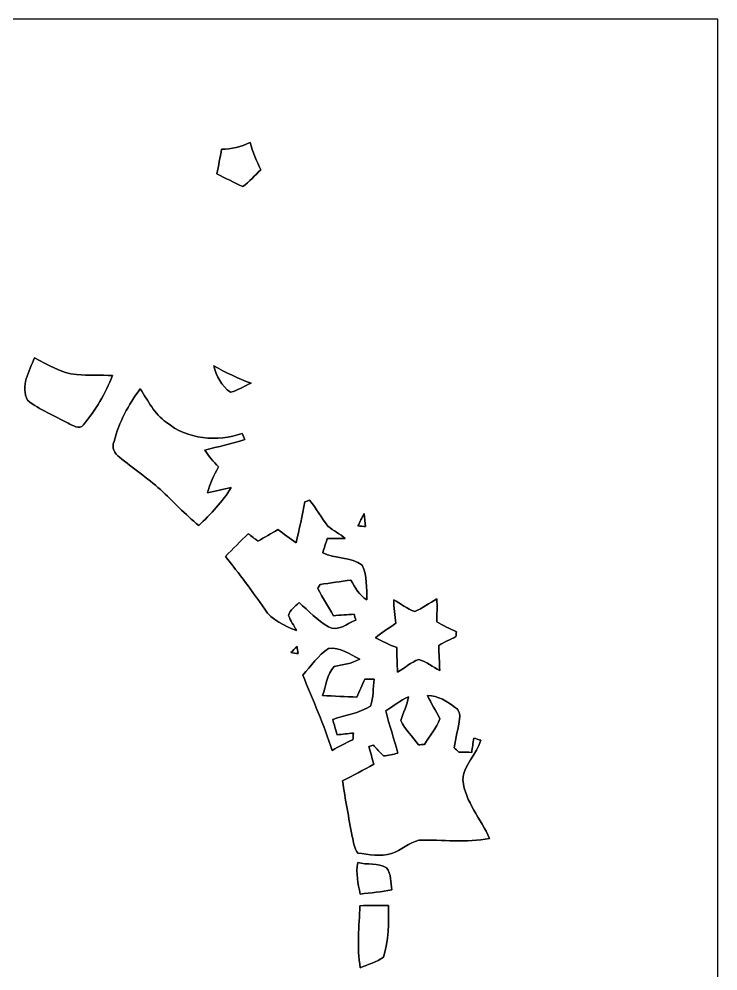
# Model space of a CAD drawing. Header units: centimetres. Extents: x -16.8 to 16.8, y -16.7 to 16.7.
# Drawn here: x 4.33 to 16.77, y -0.27 to 16.67 of the extents above; entities that cross this region are included whole.
import ezdxf

# ---------------------------------------------------------------- set-up
doc = ezdxf.new("R2010")
doc.units = ezdxf.units.CM
doc.header["$MEASUREMENT"] = 0
doc.layers.add('Layer 1', color=7, linetype='Continuous')

msp = doc.modelspace()

# ---------------------------------------------------------------- linework, layer by layer
at = {"layer": 'Layer 1', "color": 7}
for points, knots in [([(-16.77458, 16.66875), (-16.77458, 16.66875), (16.77458, 16.66875), (16.77458, 16.66875), (16.77458, 16.66875), (16.77458, 16.66875), (16.77458, -16.66875), (16.77458, -16.66875), (16.77458, -16.66875), (16.77458, -16.66875), (-16.77458, -16.66875), (-16.77458, -16.66875), (-16.77458, -16.66875), (-16.77458, -16.66875), (-16.77458, 16.66875), (-16.77458, 16.66875), (-16.77458, 16.66875), (-16.77458, 16.66875), (-16.77458, 16.66875), (-16.77458, 16.66875)], [0, 0, 0, 0, 0.16666667, 0.16666667, 0.16666667, 0.16666667, 0.33333333, 0.33333333, 0.33333333, 0.33333333, 0.5, 0.5, 0.5, 0.5, 0.66666667, 0.66666667, 0.66666667, 0.66666667, 1, 1, 1, 1]), ([(7.93856, 14.35241), (8.11565, 14.34782), (8.2871, 14.39404), (8.44515, 14.47271), (8.44515, 14.47271), (8.49383, 14.30443), (8.56121, 14.14321), (8.63847, 13.98623), (8.63847, 13.98623), (8.53052, 13.88674), (8.43351, 13.77315), (8.31568, 13.68637), (8.31568, 13.68637), (8.15975, 13.75904), (8.007, 13.8363), (7.85389, 13.9132), (7.85389, 13.9132), (7.88635, 14.0589), (7.91104, 14.20601), (7.93856, 14.35241)], [0, 0, 0, 0, 0.16666667, 0.16666667, 0.16666667, 0.16666667, 0.33333333, 0.33333333, 0.33333333, 0.33333333, 0.5, 0.5, 0.5, 0.5, 0.66666667, 0.66666667, 0.66666667, 0.66666667, 1, 1, 1, 1]), ([(4.60692, 10.63978), (4.84893, 10.5223), (5.08282, 10.36249), (5.35869, 10.34062), (5.35869, 10.34062), (5.57107, 10.32334), (5.78556, 10.33216), (5.99934, 10.32581), (5.99934, 10.32581), (5.87093, 10.00795), (5.69524, 9.70844), (5.47793, 9.44386), (5.47793, 9.44386), (5.40491, 9.35743), (5.28249, 9.43927), (5.20488, 9.47349), (5.20488, 9.47349), (4.96499, 9.60826), (4.70147, 9.71056), (4.48663, 9.88377), (4.48663, 9.88377), (4.35187, 10.1279), (4.5152, 10.40694), (4.60692, 10.63978)], [0, 0, 0, 0, 0.14285714, 0.14285714, 0.14285714, 0.14285714, 0.28571429, 0.28571429, 0.28571429, 0.28571429, 0.42857143, 0.42857143, 0.42857143, 0.42857143, 0.57142857, 0.57142857, 0.57142857, 0.57142857, 0.71428571, 0.71428571, 0.71428571, 0.71428571, 1, 1, 1, 1]), ([(7.79851, 10.49867), (8.01088, 10.37414), (8.23383, 10.27112), (8.46561, 10.18893), (8.46561, 10.18893), (8.34284, 10.13636), (8.22995, 10.06087), (8.10013, 10.02841), (8.10013, 10.02841), (7.9308, 10.13284), (7.85001, 10.31593), (7.79851, 10.49867)], [0, 0, 0, 0, 0.25, 0.25, 0.25, 0.25, 0.5, 0.5, 0.5, 0.5, 1, 1, 1, 1]), ([(6.02509, 9.15141), (6.11364, 9.49078), (6.27874, 9.80722), (6.49217, 10.08521), (6.49217, 10.08521), (6.63152, 9.87742), (6.74017, 9.63612), (6.95431, 9.49219), (6.95431, 9.49219), (7.33002, 9.1881), (7.85954, 9.1373), (8.30756, 9.29322), (8.30756, 9.29322), (8.32238, 9.25724), (8.3372, 9.22126), (8.35237, 9.18527), (8.35237, 9.18527), (8.12059, 9.10343), (7.87894, 9.05757), (7.64152, 8.99654), (7.64152, 8.99654), (7.70819, 8.88682), (7.79462, 8.79193), (7.88176, 8.69809), (7.88176, 8.69809), (7.80309, 8.54992), (7.73148, 8.39717), (7.68914, 8.23419), (7.68914, 8.23419), (7.82955, 8.26664), (7.96819, 8.30756), (8.11107, 8.33014), (8.11107, 8.33014), (7.95655, 8.07332), (7.74594, 7.85883), (7.53075, 7.65351), (7.53075, 7.65351), (7.29121, 7.85424), (7.07778, 8.08355), (6.84918, 8.29522), (6.84918, 8.29522), (6.61811, 8.503), (6.35988, 8.67692), (6.11858, 8.87201), (6.11858, 8.87201), (6.03814, 8.93586), (5.975, 9.04134), (6.02509, 9.15141)], [0, 0, 0, 0, 0.07692308, 0.07692308, 0.07692308, 0.07692308, 0.15384615, 0.15384615, 0.15384615, 0.15384615, 0.23076923, 0.23076923, 0.23076923, 0.23076923, 0.30769231, 0.30769231, 0.30769231, 0.30769231, 0.38461538, 0.38461538, 0.38461538, 0.38461538, 0.46153846, 0.46153846, 0.46153846, 0.46153846, 0.53846154, 0.53846154, 0.53846154, 0.53846154, 0.61538462, 0.61538462, 0.61538462, 0.61538462, 0.69230769, 0.69230769, 0.69230769, 0.69230769, 0.76923077, 0.76923077, 0.76923077, 0.76923077, 0.84615385, 0.84615385, 0.84615385, 0.84615385, 1, 1, 1, 1]), ([(9.42199, 8.07649), (9.44316, 8.0832), (9.48514, 8.09696), (9.5063, 8.10366), (9.5063, 8.10366), (9.62166, 7.95549), (9.71867, 7.79321), (9.83192, 7.64328), (9.83192, 7.64328), (9.92681, 7.56038), (10.04605, 7.50817), (10.13989, 7.42209), (10.13989, 7.42209), (10.03265, 7.4228), (9.92611, 7.42386), (9.82027, 7.42456), (9.82027, 7.42456), (9.79205, 7.33884), (9.76489, 7.25276), (9.73914, 7.16597), (9.73914, 7.16597), (9.96562, 7.07072), (10.23761, 7.09154), (10.44328, 6.95184), (10.44328, 6.95184), (10.52971, 6.75887), (10.51877, 6.53732), (10.52654, 6.32954), (10.52654, 6.32954), (10.39213, 6.41279), (10.31311, 6.55038), (10.23973, 6.68443), (10.23973, 6.68443), (10.05734, 6.65798), (9.87496, 6.63081), (9.69257, 6.60647), (9.69257, 6.60647), (9.68234, 6.58777), (9.66152, 6.55073), (9.65094, 6.53203), (9.65094, 6.53203), (9.7409, 6.36976), (9.83474, 6.2103), (9.92893, 6.04979), (9.92893, 6.04979), (10.0524, 6.05896), (10.17482, 6.06848), (10.2997, 6.07624), (10.2997, 6.07624), (10.3064, 6.05014), (10.31946, 5.99793), (10.32616, 5.97182), (10.32616, 5.97182), (10.17376, 5.91361), (10.00725, 5.7531), (9.83897, 5.85258), (9.83897, 5.85258), (9.64424, 5.96935), (9.48443, 6.13304), (9.31686, 6.28332), (9.31686, 6.28332), (9.24772, 6.21418), (9.15564, 6.1528), (9.1313, 6.05331), (9.1313, 6.05331), (9.16658, 5.95842), (9.2262, 5.87516), (9.26994, 5.78414), (9.26994, 5.78414), (9.06145, 5.87163), (8.83144, 5.96547), (8.7055, 6.16479), (8.7055, 6.16479), (8.4896, 6.49041), (8.24759, 6.79732), (8.007, 7.10459), (8.007, 7.10459), (8.14105, 7.24041), (8.27617, 7.37552), (8.41269, 7.50958), (8.41269, 7.50958), (8.47019, 7.46513), (8.5277, 7.41997), (8.58626, 7.37588), (8.58626, 7.37588), (8.70409, 7.44502), (8.82121, 7.51487), (8.94045, 7.58261), (8.94045, 7.58261), (9.04769, 7.50323), (9.15458, 7.42209), (9.26394, 7.34483), (9.26394, 7.34483), (9.32568, 7.58649), (9.37189, 7.83202), (9.42199, 8.07649)], [0, 0, 0, 0, 0.04, 0.04, 0.04, 0.04, 0.08, 0.08, 0.08, 0.08, 0.12, 0.12, 0.12, 0.12, 0.16, 0.16, 0.16, 0.16, 0.2, 0.2, 0.2, 0.2, 0.24, 0.24, 0.24, 0.24, 0.28, 0.28, 0.28, 0.28, 0.32, 0.32, 0.32, 0.32, 0.36, 0.36, 0.36, 0.36, 0.4, 0.4, 0.4, 0.4, 0.44, 0.44, 0.44, 0.44, 0.48, 0.48, 0.48, 0.48, 0.52, 0.52, 0.52, 0.52, 0.56, 0.56, 0.56, 0.56, 0.6, 0.6, 0.6, 0.6, 0.64, 0.64, 0.64, 0.64, 0.68, 0.68, 0.68, 0.68, 0.72, 0.72, 0.72, 0.72, 0.76, 0.76, 0.76, 0.76, 0.8, 0.8, 0.8, 0.8, 0.84, 0.84, 0.84, 0.84, 0.88, 0.88, 0.88, 0.88, 0.92, 0.92, 0.92, 0.92, 1, 1, 1, 1]), ([(10.36567, 7.64752), (10.40095, 7.7216), (10.43799, 7.79462), (10.4775, 7.86659), (10.4775, 7.86659), (10.48561, 7.78969), (10.49408, 7.71243), (10.50219, 7.63517), (10.50219, 7.63517), (10.46797, 7.63834), (10.39989, 7.64434), (10.36567, 7.64752)], [0, 0, 0, 0, 0.25, 0.25, 0.25, 0.25, 0.5, 0.5, 0.5, 0.5, 1, 1, 1, 1]), ([(11.00208, 6.33448), (11.12661, 6.26533), (11.24126, 6.17361), (11.37673, 6.12422), (11.37673, 6.12422), (11.51678, 6.18102), (11.63708, 6.27874), (11.77078, 6.35), (11.77078, 6.35), (11.77819, 6.21277), (11.77184, 6.07624), (11.76972, 5.93866), (11.76972, 5.93866), (11.88297, 5.87551), (12.00044, 5.81978), (12.11792, 5.76333), (12.11792, 5.76333), (12.1158, 5.74146), (12.11157, 5.69842), (12.1098, 5.6769), (12.1098, 5.6769), (12.00609, 5.62786), (11.90378, 5.57601), (11.80324, 5.52132), (11.80324, 5.52132), (11.80959, 5.37139), (11.81594, 5.22182), (11.82123, 5.07189), (11.82123, 5.07189), (11.69635, 5.13786), (11.58487, 5.23381), (11.44834, 5.27121), (11.44834, 5.27121), (11.31076, 5.21864), (11.19752, 5.11951), (11.07122, 5.04613), (11.07122, 5.04613), (11.06523, 5.19148), (11.06029, 5.33682), (11.0557, 5.48181), (11.0557, 5.48181), (10.92764, 5.53473), (10.80135, 5.59118), (10.67858, 5.65468), (10.67858, 5.65468), (10.79147, 5.75239), (10.91777, 5.83142), (11.04194, 5.91432), (11.04194, 5.91432), (11.0236, 6.05402), (11.00561, 6.19337), (11.00208, 6.33448)], [0, 0, 0, 0, 0.07142857, 0.07142857, 0.07142857, 0.07142857, 0.14285714, 0.14285714, 0.14285714, 0.14285714, 0.21428571, 0.21428571, 0.21428571, 0.21428571, 0.28571429, 0.28571429, 0.28571429, 0.28571429, 0.35714286, 0.35714286, 0.35714286, 0.35714286, 0.42857143, 0.42857143, 0.42857143, 0.42857143, 0.5, 0.5, 0.5, 0.5, 0.57142857, 0.57142857, 0.57142857, 0.57142857, 0.64285714, 0.64285714, 0.64285714, 0.64285714, 0.71428571, 0.71428571, 0.71428571, 0.71428571, 0.78571429, 0.78571429, 0.78571429, 0.78571429, 0.85714286, 0.85714286, 0.85714286, 0.85714286, 1, 1, 1, 1]), ([(9.17222, 5.39327), (9.20856, 5.43031), (9.24489, 5.467), (9.28229, 5.50333), (9.28229, 5.50333), (9.28652, 5.47123), (9.29534, 5.40773), (9.29993, 5.37563), (9.29993, 5.37563), (9.26782, 5.38021), (9.20432, 5.38903), (9.17222, 5.39327)], [0, 0, 0, 0, 0.25, 0.25, 0.25, 0.25, 0.5, 0.5, 0.5, 0.5, 1, 1, 1, 1]), ([(9.84321, 5.46735), (10.04887, 5.48958), (10.22138, 5.36257), (10.39671, 5.27897), (10.39671, 5.27897), (10.25984, 5.19148), (10.09579, 5.17737), (9.94092, 5.14667), (9.94092, 5.14667), (9.81745, 5.00415), (9.79452, 4.80201), (9.73702, 4.6288), (9.73702, 4.6288), (9.94057, 4.61857), (10.14412, 4.60975), (10.34874, 4.60058), (10.34874, 4.60058), (10.39389, 4.70817), (10.43834, 4.81647), (10.48879, 4.92196), (10.48879, 4.92196), (10.54312, 4.9216), (10.59815, 4.9216), (10.65318, 4.9209), (10.65318, 4.9209), (10.62849, 4.76215), (10.64966, 4.5914), (10.58933, 4.439), (10.58933, 4.439), (10.38931, 4.31236), (10.13813, 4.28308), (9.91835, 4.20264), (9.91835, 4.20264), (9.94304, 4.11092), (9.96915, 4.0199), (9.99525, 3.92853), (9.99525, 3.92853), (10.0838, 3.94264), (10.19104, 3.94864), (10.28453, 3.96169), (10.28453, 3.96169), (10.28136, 3.92218), (10.27853, 3.88267), (10.27606, 3.84281), (10.27606, 3.84281), (10.15083, 3.78178), (10.02806, 3.71969), (9.90671, 3.65301), (9.90671, 3.65301), (9.75854, 4.10986), (9.56663, 4.55013), (9.38354, 4.99357), (9.38354, 4.99357), (9.53382, 5.15197), (9.65623, 5.34776), (9.84321, 5.46735)], [0, 0, 0, 0, 0.06666667, 0.06666667, 0.06666667, 0.06666667, 0.13333333, 0.13333333, 0.13333333, 0.13333333, 0.2, 0.2, 0.2, 0.2, 0.26666667, 0.26666667, 0.26666667, 0.26666667, 0.33333333, 0.33333333, 0.33333333, 0.33333333, 0.4, 0.4, 0.4, 0.4, 0.46666667, 0.46666667, 0.46666667, 0.46666667, 0.53333333, 0.53333333, 0.53333333, 0.53333333, 0.6, 0.6, 0.6, 0.6, 0.66666667, 0.66666667, 0.66666667, 0.66666667, 0.73333333, 0.73333333, 0.73333333, 0.73333333, 0.8, 0.8, 0.8, 0.8, 0.86666667, 0.86666667, 0.86666667, 0.86666667, 1, 1, 1, 1]), ([(11.60392, 4.63162), (11.79407, 4.62774), (11.95776, 4.52332), (12.10522, 4.4129), (12.10522, 4.4129), (12.16342, 4.36951), (12.18636, 4.29295), (12.17542, 4.22275), (12.17542, 4.22275), (12.15355, 4.0453), (12.10663, 3.87209), (12.07629, 3.6957), (12.07629, 3.6957), (12.10522, 3.67171), (12.1345, 3.64772), (12.16413, 3.62338), (12.16413, 3.62338), (12.22057, 3.62162), (12.33417, 3.61879), (12.39061, 3.61703), (12.39061, 3.61703), (12.40261, 3.7017), (12.41496, 3.78636), (12.42836, 3.87032), (12.42836, 3.87032), (12.45941, 3.86151), (12.52149, 3.84351), (12.55254, 3.83434), (12.55254, 3.83434), (12.48586, 3.57964), (12.24174, 3.3969), (12.23292, 3.12561), (12.23292, 3.12561), (12.2749, 2.73544), (12.5536, 2.43205), (12.71058, 2.08527), (12.71058, 2.08527), (12.29501, 2.00554), (11.87027, 2.06516), (11.45187, 2.05281), (11.45187, 2.05281), (11.27407, 2.01119), (11.13649, 1.87607), (10.96574, 1.8161), (10.96574, 1.8161), (10.76713, 1.75683), (10.5604, 1.80199), (10.36144, 1.82421), (10.36144, 1.82421), (10.29794, 1.90959), (10.28841, 2.02247), (10.26513, 2.12125), (10.26513, 2.12125), (10.20233, 2.45075), (10.13777, 2.78024), (10.09262, 3.11256), (10.09262, 3.11256), (10.27783, 3.20816), (10.4648, 3.302), (10.64683, 3.40466), (10.64683, 3.40466), (10.62002, 3.51049), (10.59039, 3.61527), (10.56217, 3.72039), (10.56217, 3.72039), (10.58862, 3.72992), (10.61508, 3.73874), (10.64225, 3.74791), (10.64225, 3.74791), (10.69799, 3.68088), (10.75761, 3.61668), (10.82075, 3.55565), (10.82075, 3.55565), (10.90754, 3.55847), (10.99185, 3.58352), (11.07652, 3.60327), (11.07652, 3.60327), (11.00914, 3.85621), (10.92306, 4.10351), (10.86379, 4.35822), (10.86379, 4.35822), (10.99502, 4.44465), (11.12414, 4.53743), (11.26561, 4.60798), (11.26561, 4.60798), (11.24338, 4.45876), (11.1693, 4.32682), (11.12802, 4.1843), (11.12802, 4.1843), (11.20352, 4.02167), (11.34075, 3.89749), (11.4427, 3.75144), (11.4427, 3.75144), (11.47022, 3.75356), (11.52525, 3.75779), (11.55241, 3.75991), (11.55241, 3.75991), (11.64272, 3.9116), (11.76549, 4.04813), (11.82299, 4.21711), (11.82299, 4.21711), (11.75773, 4.35928), (11.6653, 4.48733), (11.60392, 4.63162)], [0, 0, 0, 0, 0.03703704, 0.03703704, 0.03703704, 0.03703704, 0.07407407, 0.07407407, 0.07407407, 0.07407407, 0.11111111, 0.11111111, 0.11111111, 0.11111111, 0.14814815, 0.14814815, 0.14814815, 0.14814815, 0.18518519, 0.18518519, 0.18518519, 0.18518519, 0.22222222, 0.22222222, 0.22222222, 0.22222222, 0.25925926, 0.25925926, 0.25925926, 0.25925926, 0.2962963, 0.2962963, 0.2962963, 0.2962963, 0.33333333, 0.33333333, 0.33333333, 0.33333333, 0.37037037, 0.37037037, 0.37037037, 0.37037037, 0.40740741, 0.40740741, 0.40740741, 0.40740741, 0.44444444, 0.44444444, 0.44444444, 0.44444444, 0.48148148, 0.48148148, 0.48148148, 0.48148148, 0.51851852, 0.51851852, 0.51851852, 0.51851852, 0.55555556, 0.55555556, 0.55555556, 0.55555556, 0.59259259, 0.59259259, 0.59259259, 0.59259259, 0.62962963, 0.62962963, 0.62962963, 0.62962963, 0.66666667, 0.66666667, 0.66666667, 0.66666667, 0.7037037, 0.7037037, 0.7037037, 0.7037037, 0.74074074, 0.74074074, 0.74074074, 0.74074074, 0.77777778, 0.77777778, 0.77777778, 0.77777778, 0.81481481, 0.81481481, 0.81481481, 0.81481481, 0.85185185, 0.85185185, 0.85185185, 0.85185185, 0.88888889, 0.88888889, 0.88888889, 0.88888889, 0.92592593, 0.92592593, 0.92592593, 0.92592593, 1, 1, 1, 1]), ([(10.36214, 1.65523), (10.5283, 1.61572), (10.72374, 1.65065), (10.87649, 1.5621), (10.87649, 1.5621), (10.96257, 1.4538), (10.94246, 1.3014), (10.97068, 1.17087), (10.97068, 1.17087), (10.78406, 1.13524), (10.59321, 1.1176), (10.40518, 1.09502), (10.40518, 1.09502), (10.36743, 1.27917), (10.32581, 1.46756), (10.36214, 1.65523)], [0, 0, 0, 0, 0.2, 0.2, 0.2, 0.2, 0.4, 0.4, 0.4, 0.4, 0.6, 0.6, 0.6, 0.6, 1, 1, 1, 1]), ([(10.39883, 0.889), (10.56887, 0.89182), (10.74102, 0.89464), (10.91247, 0.89288), (10.91247, 0.89288), (10.91283, 0.58632), (10.92094, 0.26776), (10.81969, -0.02575), (10.81969, -0.02575), (10.70257, -0.11748), (10.54417, -0.15522), (10.4073, -0.21696), (10.4073, -0.21696), (10.3445, 0.14887), (10.39072, 0.52105), (10.39883, 0.889)], [0, 0, 0, 0, 0.2, 0.2, 0.2, 0.2, 0.4, 0.4, 0.4, 0.4, 0.6, 0.6, 0.6, 0.6, 1, 1, 1, 1])]:
    msp.add_open_spline(points, degree=3, knots=knots, dxfattribs=at)
at = {"layer": 'Layer 1', "color": 8}
for points, knots in [([(7.93856, 14.35241), (7.91104, 14.20601), (7.88635, 14.0589), (7.85389, 13.9132), (7.85389, 13.9132), (8.007, 13.8363), (8.15975, 13.75904), (8.31568, 13.68637), (8.31568, 13.68637), (8.43351, 13.77315), (8.53052, 13.88674), (8.63847, 13.98623), (8.63847, 13.98623), (8.56121, 14.14321), (8.49383, 14.30443), (8.44515, 14.47271), (8.44515, 14.47271), (8.2871, 14.39404), (8.11565, 14.34782), (7.93856, 14.35241), (7.93856, 14.35241), (7.93856, 14.35241), (7.93856, 14.35241), (7.93856, 14.35241)], [0, 0, 0, 0, 0.14285714, 0.14285714, 0.14285714, 0.14285714, 0.28571429, 0.28571429, 0.28571429, 0.28571429, 0.42857143, 0.42857143, 0.42857143, 0.42857143, 0.57142857, 0.57142857, 0.57142857, 0.57142857, 0.71428571, 0.71428571, 0.71428571, 0.71428571, 1, 1, 1, 1]), ([(4.60692, 10.63978), (4.5152, 10.40694), (4.35187, 10.1279), (4.48663, 9.88377), (4.48663, 9.88377), (4.70147, 9.71056), (4.96499, 9.60826), (5.20488, 9.47349), (5.20488, 9.47349), (5.28249, 9.43927), (5.40491, 9.35743), (5.47793, 9.44386), (5.47793, 9.44386), (5.69524, 9.70844), (5.87093, 10.00795), (5.99934, 10.32581), (5.99934, 10.32581), (5.78556, 10.33216), (5.57107, 10.32334), (5.35869, 10.34062), (5.35869, 10.34062), (5.08282, 10.36249), (4.84893, 10.5223), (4.60692, 10.63978), (4.60692, 10.63978), (4.60692, 10.63978), (4.60692, 10.63978), (4.60692, 10.63978)], [0, 0, 0, 0, 0.125, 0.125, 0.125, 0.125, 0.25, 0.25, 0.25, 0.25, 0.375, 0.375, 0.375, 0.375, 0.5, 0.5, 0.5, 0.5, 0.625, 0.625, 0.625, 0.625, 0.75, 0.75, 0.75, 0.75, 1, 1, 1, 1]), ([(7.79851, 10.49867), (7.85001, 10.31593), (7.9308, 10.13284), (8.10013, 10.02841), (8.10013, 10.02841), (8.22995, 10.06087), (8.34284, 10.13636), (8.46561, 10.18893), (8.46561, 10.18893), (8.23383, 10.27112), (8.01088, 10.37414), (7.79851, 10.49867), (7.79851, 10.49867), (7.79851, 10.49867), (7.79851, 10.49867), (7.79851, 10.49867)], [0, 0, 0, 0, 0.2, 0.2, 0.2, 0.2, 0.4, 0.4, 0.4, 0.4, 0.6, 0.6, 0.6, 0.6, 1, 1, 1, 1]), ([(6.02509, 9.15141), (5.975, 9.04134), (6.03814, 8.93586), (6.11858, 8.87201), (6.11858, 8.87201), (6.35988, 8.67692), (6.61811, 8.503), (6.84918, 8.29522), (6.84918, 8.29522), (7.07778, 8.08355), (7.29121, 7.85424), (7.53075, 7.65351), (7.53075, 7.65351), (7.74594, 7.85883), (7.95655, 8.07332), (8.11107, 8.33014), (8.11107, 8.33014), (7.96819, 8.30756), (7.82955, 8.26664), (7.68914, 8.23419), (7.68914, 8.23419), (7.73148, 8.39717), (7.80309, 8.54992), (7.88176, 8.69809), (7.88176, 8.69809), (7.79462, 8.79193), (7.70819, 8.88682), (7.64152, 8.99654), (7.64152, 8.99654), (7.87894, 9.05757), (8.12059, 9.10343), (8.35237, 9.18527), (8.35237, 9.18527), (8.3372, 9.22126), (8.32238, 9.25724), (8.30756, 9.29322), (8.30756, 9.29322), (7.85954, 9.1373), (7.33002, 9.1881), (6.95431, 9.49219), (6.95431, 9.49219), (6.74017, 9.63612), (6.63152, 9.87742), (6.49217, 10.08521), (6.49217, 10.08521), (6.27874, 9.80722), (6.11364, 9.49078), (6.02509, 9.15141), (6.02509, 9.15141), (6.02509, 9.15141), (6.02509, 9.15141), (6.02509, 9.15141)], [0, 0, 0, 0, 0.07142857, 0.07142857, 0.07142857, 0.07142857, 0.14285714, 0.14285714, 0.14285714, 0.14285714, 0.21428571, 0.21428571, 0.21428571, 0.21428571, 0.28571429, 0.28571429, 0.28571429, 0.28571429, 0.35714286, 0.35714286, 0.35714286, 0.35714286, 0.42857143, 0.42857143, 0.42857143, 0.42857143, 0.5, 0.5, 0.5, 0.5, 0.57142857, 0.57142857, 0.57142857, 0.57142857, 0.64285714, 0.64285714, 0.64285714, 0.64285714, 0.71428571, 0.71428571, 0.71428571, 0.71428571, 0.78571429, 0.78571429, 0.78571429, 0.78571429, 0.85714286, 0.85714286, 0.85714286, 0.85714286, 1, 1, 1, 1]), ([(9.42199, 8.07649), (9.37189, 7.83202), (9.32568, 7.58649), (9.26394, 7.34483), (9.26394, 7.34483), (9.15458, 7.42209), (9.04769, 7.50323), (8.94045, 7.58261), (8.94045, 7.58261), (8.82121, 7.51487), (8.70409, 7.44502), (8.58626, 7.37588), (8.58626, 7.37588), (8.5277, 7.41997), (8.47019, 7.46513), (8.41269, 7.50958), (8.41269, 7.50958), (8.27617, 7.37552), (8.14105, 7.24041), (8.007, 7.10459), (8.007, 7.10459), (8.24759, 6.79732), (8.4896, 6.49041), (8.7055, 6.16479), (8.7055, 6.16479), (8.83144, 5.96547), (9.06145, 5.87163), (9.26994, 5.78414), (9.26994, 5.78414), (9.2262, 5.87516), (9.16658, 5.95842), (9.1313, 6.05331), (9.1313, 6.05331), (9.15564, 6.1528), (9.24772, 6.21418), (9.31686, 6.28332), (9.31686, 6.28332), (9.48443, 6.13304), (9.64424, 5.96935), (9.83897, 5.85258), (9.83897, 5.85258), (10.00725, 5.7531), (10.17376, 5.91361), (10.32616, 5.97182), (10.32616, 5.97182), (10.31946, 5.99793), (10.3064, 6.05014), (10.2997, 6.07624), (10.2997, 6.07624), (10.17482, 6.06848), (10.0524, 6.05896), (9.92893, 6.04979), (9.92893, 6.04979), (9.83474, 6.2103), (9.7409, 6.36976), (9.65094, 6.53203), (9.65094, 6.53203), (9.66152, 6.55073), (9.68234, 6.58777), (9.69257, 6.60647), (9.69257, 6.60647), (9.87496, 6.63081), (10.05734, 6.65798), (10.23973, 6.68443), (10.23973, 6.68443), (10.31311, 6.55038), (10.39213, 6.41279), (10.52654, 6.32954), (10.52654, 6.32954), (10.51877, 6.53732), (10.52971, 6.75887), (10.44328, 6.95184), (10.44328, 6.95184), (10.23761, 7.09154), (9.96562, 7.07072), (9.73914, 7.16597), (9.73914, 7.16597), (9.76489, 7.25276), (9.79205, 7.33884), (9.82027, 7.42456), (9.82027, 7.42456), (9.92611, 7.42386), (10.03265, 7.4228), (10.13989, 7.42209), (10.13989, 7.42209), (10.04605, 7.50817), (9.92681, 7.56038), (9.83192, 7.64328), (9.83192, 7.64328), (9.71867, 7.79321), (9.62166, 7.95549), (9.5063, 8.10366), (9.5063, 8.10366), (9.48514, 8.09696), (9.44316, 8.0832), (9.42199, 8.07649), (9.42199, 8.07649), (9.42199, 8.07649), (9.42199, 8.07649), (9.42199, 8.07649)], [0, 0, 0, 0, 0.03846154, 0.03846154, 0.03846154, 0.03846154, 0.07692308, 0.07692308, 0.07692308, 0.07692308, 0.11538462, 0.11538462, 0.11538462, 0.11538462, 0.15384615, 0.15384615, 0.15384615, 0.15384615, 0.19230769, 0.19230769, 0.19230769, 0.19230769, 0.23076923, 0.23076923, 0.23076923, 0.23076923, 0.26923077, 0.26923077, 0.26923077, 0.26923077, 0.30769231, 0.30769231, 0.30769231, 0.30769231, 0.34615385, 0.34615385, 0.34615385, 0.34615385, 0.38461538, 0.38461538, 0.38461538, 0.38461538, 0.42307692, 0.42307692, 0.42307692, 0.42307692, 0.46153846, 0.46153846, 0.46153846, 0.46153846, 0.5, 0.5, 0.5, 0.5, 0.53846154, 0.53846154, 0.53846154, 0.53846154, 0.57692308, 0.57692308, 0.57692308, 0.57692308, 0.61538462, 0.61538462, 0.61538462, 0.61538462, 0.65384615, 0.65384615, 0.65384615, 0.65384615, 0.69230769, 0.69230769, 0.69230769, 0.69230769, 0.73076923, 0.73076923, 0.73076923, 0.73076923, 0.76923077, 0.76923077, 0.76923077, 0.76923077, 0.80769231, 0.80769231, 0.80769231, 0.80769231, 0.84615385, 0.84615385, 0.84615385, 0.84615385, 0.88461538, 0.88461538, 0.88461538, 0.88461538, 0.92307692, 0.92307692, 0.92307692, 0.92307692, 1, 1, 1, 1]), ([(10.36567, 7.64752), (10.39989, 7.64434), (10.46797, 7.63834), (10.50219, 7.63517), (10.50219, 7.63517), (10.49408, 7.71243), (10.48561, 7.78969), (10.4775, 7.86659), (10.4775, 7.86659), (10.43799, 7.79462), (10.40095, 7.7216), (10.36567, 7.64752), (10.36567, 7.64752), (10.36567, 7.64752), (10.36567, 7.64752), (10.36567, 7.64752)], [0, 0, 0, 0, 0.2, 0.2, 0.2, 0.2, 0.4, 0.4, 0.4, 0.4, 0.6, 0.6, 0.6, 0.6, 1, 1, 1, 1]), ([(11.00208, 6.33448), (11.00561, 6.19337), (11.0236, 6.05402), (11.04194, 5.91432), (11.04194, 5.91432), (10.91777, 5.83142), (10.79147, 5.75239), (10.67858, 5.65468), (10.67858, 5.65468), (10.80135, 5.59118), (10.92764, 5.53473), (11.0557, 5.48181), (11.0557, 5.48181), (11.06029, 5.33682), (11.06523, 5.19148), (11.07122, 5.04613), (11.07122, 5.04613), (11.19752, 5.11951), (11.31076, 5.21864), (11.44834, 5.27121), (11.44834, 5.27121), (11.58487, 5.23381), (11.69635, 5.13786), (11.82123, 5.07189), (11.82123, 5.07189), (11.81594, 5.22182), (11.80959, 5.37139), (11.80324, 5.52132), (11.80324, 5.52132), (11.90378, 5.57601), (12.00609, 5.62786), (12.1098, 5.6769), (12.1098, 5.6769), (12.11157, 5.69842), (12.1158, 5.74146), (12.11792, 5.76333), (12.11792, 5.76333), (12.00044, 5.81978), (11.88297, 5.87551), (11.76972, 5.93866), (11.76972, 5.93866), (11.77184, 6.07624), (11.77819, 6.21277), (11.77078, 6.35), (11.77078, 6.35), (11.63708, 6.27874), (11.51678, 6.18102), (11.37673, 6.12422), (11.37673, 6.12422), (11.24126, 6.17361), (11.12661, 6.26533), (11.00208, 6.33448), (11.00208, 6.33448), (11.00208, 6.33448), (11.00208, 6.33448), (11.00208, 6.33448)], [0, 0, 0, 0, 0.06666667, 0.06666667, 0.06666667, 0.06666667, 0.13333333, 0.13333333, 0.13333333, 0.13333333, 0.2, 0.2, 0.2, 0.2, 0.26666667, 0.26666667, 0.26666667, 0.26666667, 0.33333333, 0.33333333, 0.33333333, 0.33333333, 0.4, 0.4, 0.4, 0.4, 0.46666667, 0.46666667, 0.46666667, 0.46666667, 0.53333333, 0.53333333, 0.53333333, 0.53333333, 0.6, 0.6, 0.6, 0.6, 0.66666667, 0.66666667, 0.66666667, 0.66666667, 0.73333333, 0.73333333, 0.73333333, 0.73333333, 0.8, 0.8, 0.8, 0.8, 0.86666667, 0.86666667, 0.86666667, 0.86666667, 1, 1, 1, 1]), ([(9.17222, 5.39327), (9.20432, 5.38903), (9.26782, 5.38021), (9.29993, 5.37563), (9.29993, 5.37563), (9.29534, 5.40773), (9.28652, 5.47123), (9.28229, 5.50333), (9.28229, 5.50333), (9.24489, 5.467), (9.20856, 5.43031), (9.17222, 5.39327), (9.17222, 5.39327), (9.17222, 5.39327), (9.17222, 5.39327), (9.17222, 5.39327)], [0, 0, 0, 0, 0.2, 0.2, 0.2, 0.2, 0.4, 0.4, 0.4, 0.4, 0.6, 0.6, 0.6, 0.6, 1, 1, 1, 1]), ([(9.84321, 5.46735), (9.65623, 5.34776), (9.53382, 5.15197), (9.38354, 4.99357), (9.38354, 4.99357), (9.56663, 4.55013), (9.75854, 4.10986), (9.90671, 3.65301), (9.90671, 3.65301), (10.02806, 3.71969), (10.15083, 3.78178), (10.27606, 3.84281), (10.27606, 3.84281), (10.27853, 3.88267), (10.28136, 3.92218), (10.28453, 3.96169), (10.28453, 3.96169), (10.19104, 3.94864), (10.0838, 3.94264), (9.99525, 3.92853), (9.99525, 3.92853), (9.96915, 4.0199), (9.94304, 4.11092), (9.91835, 4.20264), (9.91835, 4.20264), (10.13813, 4.28308), (10.38931, 4.31236), (10.58933, 4.439), (10.58933, 4.439), (10.64966, 4.5914), (10.62849, 4.76215), (10.65318, 4.9209), (10.65318, 4.9209), (10.59815, 4.9216), (10.54312, 4.9216), (10.48879, 4.92196), (10.48879, 4.92196), (10.43834, 4.81647), (10.39389, 4.70817), (10.34874, 4.60058), (10.34874, 4.60058), (10.14412, 4.60975), (9.94057, 4.61857), (9.73702, 4.6288), (9.73702, 4.6288), (9.79452, 4.80201), (9.81745, 5.00415), (9.94092, 5.14667), (9.94092, 5.14667), (10.09579, 5.17737), (10.25984, 5.19148), (10.39671, 5.27897), (10.39671, 5.27897), (10.22138, 5.36257), (10.04887, 5.48958), (9.84321, 5.46735), (9.84321, 5.46735), (9.84321, 5.46735), (9.84321, 5.46735), (9.84321, 5.46735)], [0, 0, 0, 0, 0.0625, 0.0625, 0.0625, 0.0625, 0.125, 0.125, 0.125, 0.125, 0.1875, 0.1875, 0.1875, 0.1875, 0.25, 0.25, 0.25, 0.25, 0.3125, 0.3125, 0.3125, 0.3125, 0.375, 0.375, 0.375, 0.375, 0.4375, 0.4375, 0.4375, 0.4375, 0.5, 0.5, 0.5, 0.5, 0.5625, 0.5625, 0.5625, 0.5625, 0.625, 0.625, 0.625, 0.625, 0.6875, 0.6875, 0.6875, 0.6875, 0.75, 0.75, 0.75, 0.75, 0.8125, 0.8125, 0.8125, 0.8125, 0.875, 0.875, 0.875, 0.875, 1, 1, 1, 1]), ([(11.60392, 4.63162), (11.6653, 4.48733), (11.75773, 4.35928), (11.82299, 4.21711), (11.82299, 4.21711), (11.76549, 4.04813), (11.64272, 3.9116), (11.55241, 3.75991), (11.55241, 3.75991), (11.52525, 3.75779), (11.47022, 3.75356), (11.4427, 3.75144), (11.4427, 3.75144), (11.34075, 3.89749), (11.20352, 4.02167), (11.12802, 4.1843), (11.12802, 4.1843), (11.1693, 4.32682), (11.24338, 4.45876), (11.26561, 4.60798), (11.26561, 4.60798), (11.12414, 4.53743), (10.99502, 4.44465), (10.86379, 4.35822), (10.86379, 4.35822), (10.92306, 4.10351), (11.00914, 3.85621), (11.07652, 3.60327), (11.07652, 3.60327), (10.99185, 3.58352), (10.90754, 3.55847), (10.82075, 3.55565), (10.82075, 3.55565), (10.75761, 3.61668), (10.69799, 3.68088), (10.64225, 3.74791), (10.64225, 3.74791), (10.61508, 3.73874), (10.58862, 3.72992), (10.56217, 3.72039), (10.56217, 3.72039), (10.59039, 3.61527), (10.62002, 3.51049), (10.64683, 3.40466), (10.64683, 3.40466), (10.4648, 3.302), (10.27783, 3.20816), (10.09262, 3.11256), (10.09262, 3.11256), (10.13777, 2.78024), (10.20233, 2.45075), (10.26513, 2.12125), (10.26513, 2.12125), (10.28841, 2.02247), (10.29794, 1.90959), (10.36144, 1.82421), (10.36144, 1.82421), (10.5604, 1.80199), (10.76713, 1.75683), (10.96574, 1.8161), (10.96574, 1.8161), (11.13649, 1.87607), (11.27407, 2.01119), (11.45187, 2.05281), (11.45187, 2.05281), (11.87027, 2.06516), (12.29501, 2.00554), (12.71058, 2.08527), (12.71058, 2.08527), (12.5536, 2.43205), (12.2749, 2.73544), (12.23292, 3.12561), (12.23292, 3.12561), (12.24174, 3.3969), (12.48586, 3.57964), (12.55254, 3.83434), (12.55254, 3.83434), (12.52149, 3.84351), (12.45941, 3.86151), (12.42836, 3.87032), (12.42836, 3.87032), (12.41496, 3.78636), (12.40261, 3.7017), (12.39061, 3.61703), (12.39061, 3.61703), (12.33417, 3.61879), (12.22057, 3.62162), (12.16413, 3.62338), (12.16413, 3.62338), (12.1345, 3.64772), (12.10522, 3.67171), (12.07629, 3.6957), (12.07629, 3.6957), (12.10663, 3.87209), (12.15355, 4.0453), (12.17542, 4.22275), (12.17542, 4.22275), (12.18636, 4.29295), (12.16342, 4.36951), (12.10522, 4.4129), (12.10522, 4.4129), (11.95776, 4.52332), (11.79407, 4.62774), (11.60392, 4.63162), (11.60392, 4.63162), (11.60392, 4.63162), (11.60392, 4.63162), (11.60392, 4.63162)], [0, 0, 0, 0, 0.03571429, 0.03571429, 0.03571429, 0.03571429, 0.07142857, 0.07142857, 0.07142857, 0.07142857, 0.10714286, 0.10714286, 0.10714286, 0.10714286, 0.14285714, 0.14285714, 0.14285714, 0.14285714, 0.17857143, 0.17857143, 0.17857143, 0.17857143, 0.21428571, 0.21428571, 0.21428571, 0.21428571, 0.25, 0.25, 0.25, 0.25, 0.28571429, 0.28571429, 0.28571429, 0.28571429, 0.32142857, 0.32142857, 0.32142857, 0.32142857, 0.35714286, 0.35714286, 0.35714286, 0.35714286, 0.39285714, 0.39285714, 0.39285714, 0.39285714, 0.42857143, 0.42857143, 0.42857143, 0.42857143, 0.46428571, 0.46428571, 0.46428571, 0.46428571, 0.5, 0.5, 0.5, 0.5, 0.53571429, 0.53571429, 0.53571429, 0.53571429, 0.57142857, 0.57142857, 0.57142857, 0.57142857, 0.60714286, 0.60714286, 0.60714286, 0.60714286, 0.64285714, 0.64285714, 0.64285714, 0.64285714, 0.67857143, 0.67857143, 0.67857143, 0.67857143, 0.71428571, 0.71428571, 0.71428571, 0.71428571, 0.75, 0.75, 0.75, 0.75, 0.78571429, 0.78571429, 0.78571429, 0.78571429, 0.82142857, 0.82142857, 0.82142857, 0.82142857, 0.85714286, 0.85714286, 0.85714286, 0.85714286, 0.89285714, 0.89285714, 0.89285714, 0.89285714, 0.92857143, 0.92857143, 0.92857143, 0.92857143, 1, 1, 1, 1]), ([(10.36214, 1.65523), (10.32581, 1.46756), (10.36743, 1.27917), (10.40518, 1.09502), (10.40518, 1.09502), (10.59321, 1.1176), (10.78406, 1.13524), (10.97068, 1.17087), (10.97068, 1.17087), (10.94246, 1.3014), (10.96257, 1.4538), (10.87649, 1.5621), (10.87649, 1.5621), (10.72374, 1.65065), (10.5283, 1.61572), (10.36214, 1.65523), (10.36214, 1.65523), (10.36214, 1.65523), (10.36214, 1.65523), (10.36214, 1.65523)], [0, 0, 0, 0, 0.16666667, 0.16666667, 0.16666667, 0.16666667, 0.33333333, 0.33333333, 0.33333333, 0.33333333, 0.5, 0.5, 0.5, 0.5, 0.66666667, 0.66666667, 0.66666667, 0.66666667, 1, 1, 1, 1]), ([(10.39883, 0.889), (10.39072, 0.52105), (10.3445, 0.14887), (10.4073, -0.21696), (10.4073, -0.21696), (10.54417, -0.15522), (10.70257, -0.11748), (10.81969, -0.02575), (10.81969, -0.02575), (10.92094, 0.26776), (10.91283, 0.58632), (10.91247, 0.89288), (10.91247, 0.89288), (10.74102, 0.89464), (10.56887, 0.89182), (10.39883, 0.889), (10.39883, 0.889), (10.39883, 0.889), (10.39883, 0.889), (10.39883, 0.889)], [0, 0, 0, 0, 0.16666667, 0.16666667, 0.16666667, 0.16666667, 0.33333333, 0.33333333, 0.33333333, 0.33333333, 0.5, 0.5, 0.5, 0.5, 0.66666667, 0.66666667, 0.66666667, 0.66666667, 1, 1, 1, 1])]:
    msp.add_open_spline(points, degree=3, knots=knots, dxfattribs=at)

doc.saveas('drawing.dxf')
